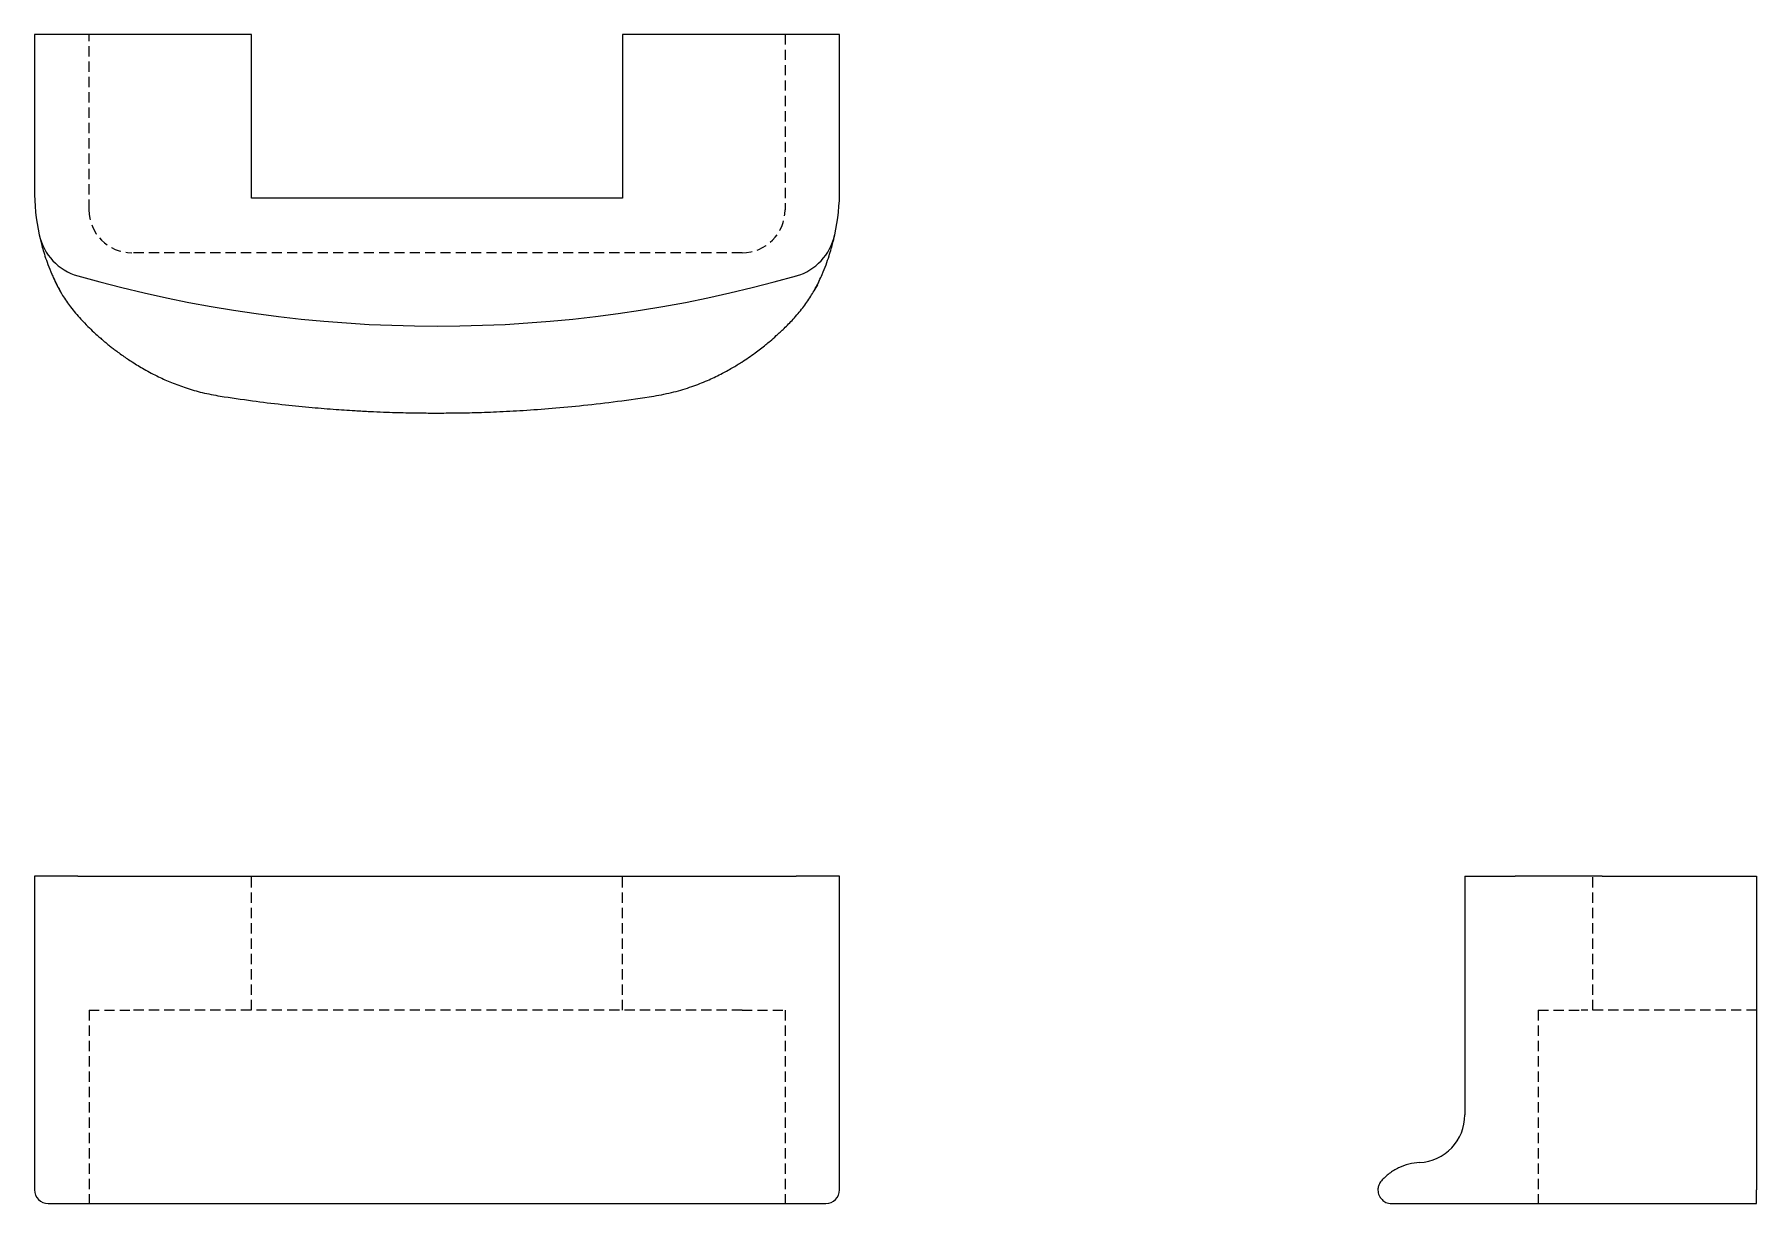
# Model space of a CAD drawing. Header units: millimetres. Extents: x 33 to 247, y 37 to 182.
import ezdxf

# ---------------------------------------------------------------- set-up
doc = ezdxf.new("R2010")
doc.units = ezdxf.units.MM
doc.linetypes.add('HIDDEN', pattern=[1.905, 1.27, -0.635])

msp = doc.modelspace()

# ---------------------------------------------------------------- linework, layer by layer
at = {"color": 7, "linetype": 'Continuous', "lineweight": 25}
for p, q in [((59.96, 181.89), (33.01, 181.89)), ((33.01, 181.89), (33.01, 162.7)), ((59.96, 161.55), (59.96, 181.89)), ((133.01, 181.89), (106.06, 181.89)), ((106.06, 181.89), (106.06, 161.55)), ((133.01, 162.7), (133.01, 181.89)), ((106.06, 161.55), (59.96, 161.55)), ((36.36, 149.75), (35.77, 150.77)), ((130.24, 150.77), (129.82, 150.04)), ((33.01, 77.35), (33.01, 38.37)), ((33.61, 77.35), (33.01, 77.35)), ((38.38, 77.35), (33.61, 77.35)), ((38.38, 77.35), (127.63, 77.35)), ((132.4, 77.35), (127.63, 77.35)), ((133.01, 77.35), (132.4, 77.35)), ((133.01, 38.37), (133.01, 77.35)), ((210.66, 77.35), (210.66, 47.69)), ((210.66, 77.35), (216.9, 77.35)), ((221.99, 77.35), (216.9, 77.35)), ((227.7, 77.35), (221.99, 77.35)), ((227.7, 77.35), (246.89, 77.35)), ((246.89, 77.35), (246.89, 38.37)), ((34.7, 36.67), (37.29, 36.67)), ((128.72, 36.67), (131.31, 36.67)), ((216.51, 36.67), (227.7, 36.67)), ((227.7, 36.67), (246.89, 36.67)), ((246.89, 36.67), (246.89, 38.37))]:
    msp.add_line(p, q, dxfattribs=at)
at = {"color": 7, "linetype": 'HIDDEN', "lineweight": 18}
for p, q in [((39.79, 160.11), (39.79, 181.89)), ((126.23, 181.89), (126.23, 160.11)), ((120.89, 154.77), (45.12, 154.77)), ((35.4, 151.59), (35.77, 150.77)), ((130.24, 150.77), (130.18, 150.79)), ((130.24, 150.77), (130.47, 151.28)), ((38.78, 146.53), (38.79, 146.53)), ((127.23, 146.53), (127.23, 146.53)), ((59.96, 60.69), (59.96, 77.35)), ((106.06, 60.69), (106.06, 77.35)), ((226.55, 60.69), (226.55, 77.35)), ((39.79, 60.69), (45.12, 60.69)), ((39.79, 60.69), (39.79, 36.67)), ((120.89, 60.69), (45.12, 60.69)), ((120.89, 60.69), (126.23, 60.69)), ((126.23, 60.69), (126.23, 36.67)), ((219.77, 60.69), (219.77, 36.67)), ((219.77, 60.69), (225.11, 60.69)), ((246.89, 60.69), (225.11, 60.69))]:
    msp.add_line(p, q, dxfattribs=at)
at = {"color": 7, "linetype": 'Continuous', "lineweight": 25}
for centre, radius, start, end in [((60.12, 162.7), 27.12, 180, 192.1534), ((105.89, 162.7), 27.12, 347.8466, 0), ((40.24, 158.42), 6.78, 192.1534, 254.0826), ((125.77, 158.42), 6.78, 285.9174, 347.8466), ((83.01, 308.37), 162.71, 254.0826, 285.9174), ((204.73, 47.69), 5.93, 272.8686, 360), ((34.7, 38.37), 1.69, 180, 270), ((131.31, 38.37), 1.69, 270, 0)]:
    msp.add_arc(centre, radius, start, end, dxfattribs=at)
at = {"color": 7, "linetype": 'HIDDEN', "lineweight": 18}
for centre, start, end in [((45.12, 160.11), 180, 270), ((120.89, 160.11), 270, 0)]:
    msp.add_arc(centre, 5.34, start, end, dxfattribs=at)
at = {"color": 7, "linetype": 'Continuous', "lineweight": 25}
for points, knots in [([(33.77, 156.33), (33.79, 156.23), (33.85, 155.96), (34.03, 155.29), (34.3, 154.38), (34.68, 153.31), (35.04, 152.36), (35.32, 151.76), (35.4, 151.59)], [0, 0, 0, 0, 0.108329, 0.300675, 0.498059, 0.701487, 0.914035, 1, 1, 1, 1]), ([(130.47, 151.28), (130.6, 151.55), (130.92, 152.24), (131.33, 153.29), (131.7, 154.38), (131.98, 155.3), (132.18, 156.04), (132.31, 156.58), (132.38, 156.93), (132.39, 156.97), (132.4, 156.99)], [0, 0, 0, 0, 0.09002, 0.231981, 0.370754, 0.502963, 0.631596, 0.756685, 0.87886, 1, 1, 1, 1]), ([(35.37, 151.62), (35.52, 151.31), (35.79, 150.76), (36.16, 150.09), (36.3, 149.82), (36.34, 149.74)], [0, 0, 0, 0, 0.467002, 0.849813, 1, 1, 1, 1]), ([(35.8, 150.78), (36.03, 150.34), (36.52, 149.39), (37.51, 147.96), (38.34, 147.02), (38.78, 146.53)], [0, 0, 0, 0, 0.283468, 0.617334, 1, 1, 1, 1]), ([(127.23, 146.53), (127.64, 146.99), (128.44, 147.88), (129.44, 149.31), (129.96, 150.3), (130.21, 150.78)], [0, 0, 0, 0, 0.355107, 0.688499, 1, 1, 1, 1]), ([(129.84, 150.03), (129.85, 150.03), (129.94, 150.21), (130.18, 150.66), (130.39, 151.09), (130.5, 151.31)], [0, 0, 0, 0, 0.023484, 0.479741, 1, 1, 1, 1]), ([(38.78, 146.52), (39.07, 146.22), (39.59, 145.67), (40.3, 144.98), (40.87, 144.46), (41.31, 144.08), (41.68, 143.76), (42.05, 143.45), (42.45, 143.13), (42.89, 142.79), (43.4, 142.41), (44.15, 141.87), (45.23, 141.14), (46.71, 140.25), (48.33, 139.39), (50.07, 138.62), (51.88, 137.95), (53.9, 137.36), (55.33, 137.1), (56.08, 136.97)], [0, 0, 0, 0, 0.062648, 0.112179, 0.148668, 0.176835, 0.198905, 0.222638, 0.248036, 0.275101, 0.305796, 0.342836, 0.413123, 0.498916, 0.600401, 0.686945, 0.782413, 0.886785, 1, 1, 1, 1]), ([(109.93, 136.97), (110.77, 137.12), (112.37, 137.42), (114.59, 138.1), (116.53, 138.86), (118.2, 139.66), (119.62, 140.43), (121.04, 141.3), (122.43, 142.26), (123.59, 143.15), (124.46, 143.87), (125.22, 144.54), (126.19, 145.43), (126.86, 146.13), (127.24, 146.52)], [0, 0, 0, 0, 0.1270591, 0.2423984, 0.3458891, 0.4375804, 0.5175675, 0.5861737, 0.6858279, 0.7690019, 0.8043454, 0.8545502, 0.9197433, 1, 1, 1, 1]), ([(56.08, 136.97), (57.41, 136.77), (59.96, 136.38), (63.64, 135.94), (66.99, 135.59), (70.01, 135.34), (72.55, 135.17), (74.63, 135.06), (76.31, 134.99), (77.78, 134.94), (79.13, 134.9), (80.66, 134.88), (82.53, 134.86), (84.85, 134.87), (87.5, 134.91), (90.49, 135.02), (93.79, 135.19), (97.4, 135.45), (101.3, 135.82), (105.52, 136.31), (108.42, 136.74), (109.93, 136.97)], [0, 0, 0, 0, 0.074671, 0.143149, 0.205436, 0.26153, 0.311432, 0.346296, 0.377337, 0.404556, 0.428021, 0.452461, 0.48912, 0.532002, 0.581105, 0.63643, 0.697977, 0.76448, 0.836986, 0.915492, 1, 1, 1, 1]), ([(205.02, 41.77), (204.58, 41.72), (203.68, 41.62), (202.41, 41.14), (201.24, 40.45), (200.61, 39.81), (200.29, 39.49)], [0, 0, 0, 0, 0.250032, 0.50001, 0.750005, 1, 1, 1, 1]), ([(200.29, 39.49), (200.17, 39.33), (199.96, 39.02), (199.83, 38.44), (199.89, 37.94), (200.09, 37.49), (200.38, 37.11), (200.78, 36.84), (201.19, 36.7), (201.43, 36.68), (201.56, 36.67)], [0, 0, 0, 0, 0.1569121, 0.2838766, 0.4508389, 0.5410211, 0.6625169, 0.8150932, 0.9036377, 1, 1, 1, 1]), ([(40.02, 36.67), (41.1, 36.67), (42.27, 36.67), (44.75, 36.67), (46.06, 36.67), (48.82, 36.67), (50.26, 36.67), (53.24, 36.67), (54.78, 36.67), (56.35, 36.67)], [0, 0, 0, 0, 0.25, 0.25, 0.5, 0.5, 0.75, 0.75, 1, 1, 1, 1]), ([(56.35, 36.67), (65.16, 36.67), (74.08, 36.67), (91.93, 36.67), (100.85, 36.67), (109.67, 36.67)], [0, 0, 0, 0, 0.5, 0.5, 1, 1, 1, 1]), ([(109.67, 36.67), (111.23, 36.67), (112.77, 36.67), (115.76, 36.67), (117.2, 36.67), (119.95, 36.67), (121.26, 36.67), (123.75, 36.67), (124.92, 36.67), (125.99, 36.67)], [0, 0, 0, 0, 0.25, 0.25, 0.5, 0.5, 0.75, 0.75, 1, 1, 1, 1]), ([(201.6, 36.67), (201.59, 36.67), (201.56, 36.67), (201.87, 36.67), (202.52, 36.67), (203.27, 36.67), (203.64, 36.67)], [0, 0, 0, 0, 0.119999, 0.413333, 0.706667, 1, 1, 1, 1]), ([(203.64, 36.67), (203.88, 36.67), (204.28, 36.67), (205.35, 36.67), (206.02, 36.67), (207.58, 36.67), (208.48, 36.67), (210.44, 36.67), (211.52, 36.67), (212.68, 36.67)], [0, 0, 0, 0, 0.25, 0.25, 0.5, 0.5, 0.75, 0.75, 1, 1, 1, 1])]:
    msp.add_open_spline(points, degree=3, knots=knots, dxfattribs=at)
for points in [[(37.29, 36.67), (37.99, 36.67), (38.95, 36.67), (40.02, 36.67)], [(125.99, 36.67), (127.07, 36.67), (128.03, 36.67), (128.72, 36.67)], [(212.68, 36.67), (213.83, 36.67), (215.1, 36.67), (216.51, 36.67)]]:
    msp.add_open_spline(points, degree=3, dxfattribs=at)

doc.saveas('drawing.dxf')
